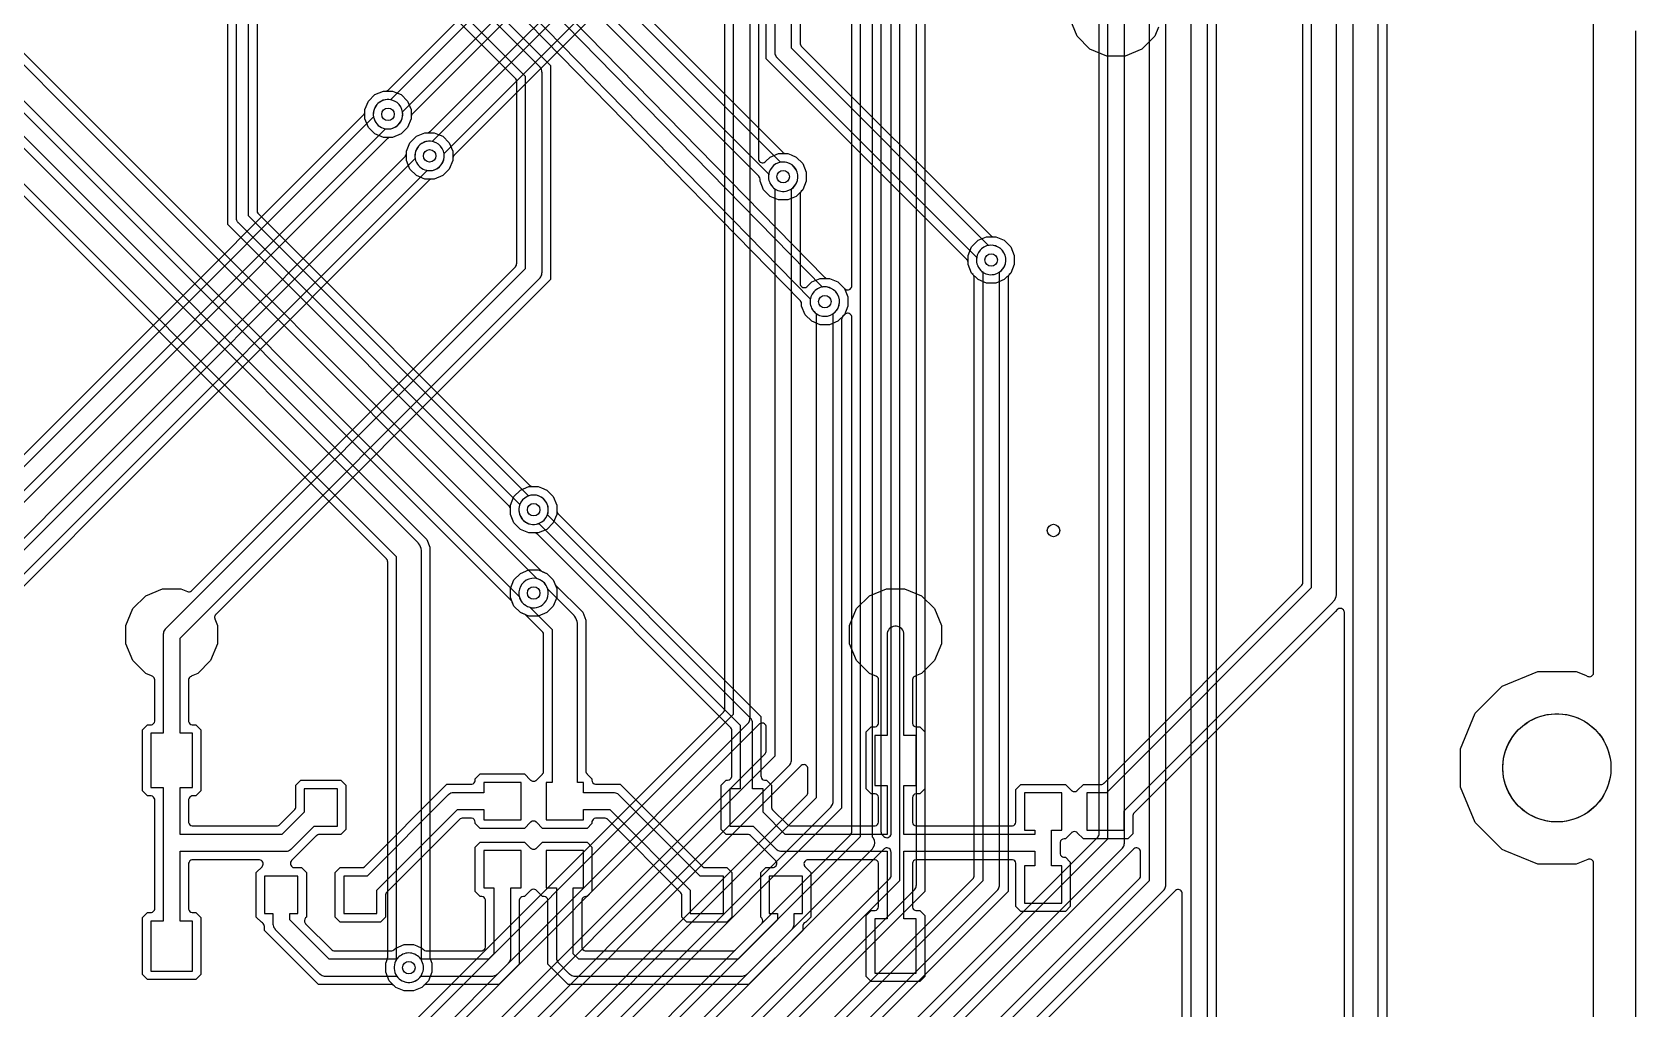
# Model space of a CAD drawing. Header units: millimetres. Extents: x -1 to 70, y 0 to 114.
# Drawn here: x 30.94 to 69.5, y 58.01 to 81.47 of the extents above; entities that cross this region are included whole.
import ezdxf

# ---------------------------------------------------------------- set-up
doc = ezdxf.new("R2010")
doc.units = ezdxf.units.MM

msp = doc.modelspace()

# ---------------------------------------------------------------- linework, layer by layer
at = {"layer": '16_copper'}
for points in [[(61.695, 91.695), (61.695, 68.126), (56.769, 63.2), (56.3, 63.2), (56.3, 62.3), (57.2, 62.3), (57.2, 62.769), (62.216, 67.784), (62.223, 67.794), (62.232, 67.802, 0.144213), (62.302, 67.959), (62.303, 67.97, 0.015609), (62.304, 67.989), (62.305, 68), (62.305, 111)], [(38.436, 85.639), (43.406, 80.668), (43.406, 75.532), (35.36, 67.485), (35.359, 67.484), (35.357, 67.482), (35.351, 67.474), (35.35, 67.472), (35.348, 67.47), (35.348, 67.47), (35.345, 67.465, 0.199663), (35.334, 67.389), (35.338, 67.376), (35.403, 67.219), (35.403, 66.781), (35.235, 66.375), (34.925, 66.065), (34.768, 66), (34.766, 65.999), (34.765, 65.998, 0.255512), (34.707, 65.921), (34.706, 65.907), (34.706, 64.933), (34.708, 64.924), (34.708, 64.915, 0.323309), (34.792, 64.834), (34.798, 64.834, 0.009671), (34.801, 64.834), (34.806, 64.833), (34.884, 64.833), (35.003, 64.714), (35.003, 63.246), (34.884, 63.127), (34.806, 63.127), (34.797, 63.126), (34.788, 63.125, 0.323309), (34.707, 63.041), (34.707, 63.036, 0.009671), (34.707, 63.032), (34.706, 63.027), (34.706, 62.506), (34.708, 62.497), (34.708, 62.488, 0.323309), (34.792, 62.407), (34.798, 62.407, 0.009671), (34.801, 62.407), (34.806, 62.406), (36.825, 62.406), (36.832, 62.407), (36.84, 62.407, 0.125733), (36.885, 62.427), (36.892, 62.432), (36.893, 62.433), (36.894, 62.434), (36.896, 62.436), (37.253, 62.792), (37.257, 62.798), (37.262, 62.803, 0.125734), (37.281, 62.849), (37.281, 62.857), (37.282, 62.859), (37.282, 62.861), (37.282, 62.863), (37.282, 63.384), (37.401, 63.503), (38.369, 63.503), (38.488, 63.384), (38.488, 62.316), (38.369, 62.197), (37.848, 62.197), (37.841, 62.196), (37.833, 62.196, 0.125733), (37.788, 62.177), (37.781, 62.171), (37.78, 62.17), (37.779, 62.169), (37.777, 62.168), (37.471, 61.861), (37.471, 61.861), (37.184, 61.574), (37.177, 61.565), (37.17, 61.557, 0.546726), (37.24, 61.404), (37.243, 61.404), (37.244, 61.404), (37.246, 61.404), (37.254, 61.403), (37.419, 61.403), (37.538, 61.284), (37.538, 60.216), (37.519, 60.197, 0.373886), (37.51, 60.066), (37.513, 60.062, 0.009797), (37.516, 60.059), (37.519, 60.055), (38.139, 59.436), (38.145, 59.431), (38.15, 59.426, 0.125734), (38.196, 59.407), (38.204, 59.407), (38.206, 59.406), (38.207, 59.407), (38.21, 59.406), (39.578, 59.406), (39.585, 59.407), (39.593, 59.407, 0.125733), (39.638, 59.427), (39.645, 59.432), (39.646, 59.433), (39.647, 59.434), (39.649, 59.436), (39.685, 59.472), (39.889, 59.556), (40.111, 59.556), (40.19, 59.523), (40.19, 59.523), (40.19, 59.523), (40.315, 59.472), (40.351, 59.436, 0.162857), (40.408, 59.407), (40.416, 59.407), (40.418, 59.406), (40.42, 59.407), (40.422, 59.406), (41.744, 59.406), (41.753, 59.408), (41.762, 59.408, 0.323309), (41.843, 59.492), (41.843, 59.498, 0.009671), (41.843, 59.501), (41.844, 59.506), (41.844, 60.612), (41.842, 60.621), (41.842, 60.63, 0.323309), (41.758, 60.711), (41.752, 60.711), (41.751, 60.712), (41.749, 60.711), (41.744, 60.712), (41.716, 60.712), (41.597, 60.831), (41.597, 61.899), (41.716, 62.018), (42.784, 62.018), (42.929, 61.873), (42.936, 61.868), (42.943, 61.862, 0.323312), (43.06, 61.864), (43.064, 61.867, 0.009752), (43.067, 61.87), (43.071, 61.873), (43.216, 62.018), (44.284, 62.018), (44.403, 61.899), (44.403, 60.831), (44.284, 60.712), (44.256, 60.712, 0.373881), (44.157, 60.626), (44.157, 60.621, 0.009671), (44.157, 60.617), (44.156, 60.612), (44.156, 59.506), (44.158, 59.497), (44.158, 59.488, 0.323309), (44.242, 59.407), (44.248, 59.407, 0.009671), (44.251, 59.407), (44.256, 59.406), (47.79, 59.406), (47.797, 59.407), (47.805, 59.407, 0.125733), (47.85, 59.427), (47.857, 59.432), (47.858, 59.433), (47.859, 59.434), (47.861, 59.436), (48.481, 60.055), (48.486, 60.063), (48.492, 60.069, 0.323312), (48.49, 60.186), (48.487, 60.19), (48.486, 60.192), (48.484, 60.193), (48.481, 60.197), (48.462, 60.216), (48.462, 61.284), (48.581, 61.403), (48.746, 61.403), (48.756, 61.405), (48.767, 61.406, 0.54673), (48.826, 61.563), (48.824, 61.565), (48.823, 61.566), (48.822, 61.568), (48.816, 61.574), (48.529, 61.861), (48.529, 61.861), (48.223, 62.168), (48.217, 62.172), (48.212, 62.177, 0.125734), (48.166, 62.196), (48.158, 62.196), (48.156, 62.197), (48.154, 62.197), (48.152, 62.197), (47.631, 62.197), (47.512, 62.316), (47.512, 63.384), (47.631, 63.503), (47.664, 63.503, 0.373881), (47.763, 63.589), (47.764, 63.594, 0.009671), (47.764, 63.598), (47.764, 63.603), (47.764, 64.698), (47.763, 64.706), (47.763, 64.713, 0.125733), (47.744, 64.758), (47.739, 64.765), (47.737, 64.767), (47.737, 64.767), (47.735, 64.769), (43.09, 69.414), (43.084, 69.419), (43.079, 69.424, 0.125734), (43.033, 69.443), (43.025, 69.443), (43.023, 69.444), (43.021, 69.443), (43.019, 69.444), (42.889, 69.444), (42.685, 69.528), (42.528, 69.685), (42.444, 69.889), (42.444, 70.111), (42.528, 70.315), (42.685, 70.472), (42.889, 70.556), (43.111, 70.556), (43.19, 70.523), (43.19, 70.523), (43.19, 70.523), (43.315, 70.472), (43.472, 70.315), (43.556, 70.111), (43.556, 69.981), (43.557, 69.974), (43.557, 69.966, 0.125733), (43.577, 69.921), (43.582, 69.914), (43.583, 69.913), (43.584, 69.912), (43.586, 69.91), (48.466, 65.03), (48.466, 63.603), (48.467, 63.594), (48.467, 63.585, 0.323309), (48.552, 63.504), (48.557, 63.504, 0.009671), (48.561, 63.504), (48.566, 63.503), (48.599, 63.503), (48.718, 63.384), (48.718, 62.863), (48.719, 62.856), (48.719, 62.848, 0.125733), (48.738, 62.803), (48.744, 62.796), (48.745, 62.795), (48.746, 62.794), (48.747, 62.792), (49.104, 62.436), (49.11, 62.431), (49.115, 62.426, 0.125734), (49.161, 62.407), (49.169, 62.407), (49.171, 62.406), (49.172, 62.407), (49.175, 62.406), (51.194, 62.406), (51.203, 62.408), (51.212, 62.408, 0.323309), (51.293, 62.492), (51.293, 62.498, 0.009671), (51.293, 62.501), (51.294, 62.506), (51.294, 63.077), (51.292, 63.086), (51.292, 63.095, 0.323309), (51.208, 63.176), (51.202, 63.176, 0.009671), (51.199, 63.176), (51.194, 63.177), (51.116, 63.177), (50.997, 63.296), (50.997, 64.664), (51.116, 64.783), (51.194, 64.783), (51.203, 64.784), (51.212, 64.785, 0.323309), (51.293, 64.869), (51.293, 64.874, 0.009671), (51.293, 64.878), (51.294, 64.883), (51.294, 65.907), (51.293, 65.909), (51.294, 65.911, 0.255516), (51.244, 65.994), (51.232, 66), (51.211, 66.008), (51.211, 66.008), (51.211, 66.008), (51.075, 66.065), (50.765, 66.375), (50.597, 66.781), (50.597, 67.219), (50.765, 67.625), (51.075, 67.935), (51.481, 68.103), (51.919, 68.103), (52.325, 67.935), (52.635, 67.625), (52.803, 67.219), (52.803, 66.781), (52.635, 66.375), (52.325, 66.065), (52.168, 66), (52.166, 65.999), (52.165, 65.998, 0.255512), (52.107, 65.921), (52.106, 65.907), (52.106, 64.883), (52.108, 64.874), (52.108, 64.865, 0.323309), (52.192, 64.784), (52.198, 64.784, 0.009671), (52.201, 64.784), (52.206, 64.783), (52.284, 64.783), (52.403, 64.664), (52.403, 63.296), (52.284, 63.177), (52.206, 63.177), (52.197, 63.176), (52.188, 63.175, 0.323309), (52.107, 63.091), (52.107, 63.086, 0.009671), (52.107, 63.082), (52.106, 63.077), (52.106, 62.506), (52.108, 62.497), (52.108, 62.488, 0.323309), (52.192, 62.407), (52.198, 62.407, 0.009671), (52.201, 62.407), (52.206, 62.406), (54.497, 62.406), (54.506, 62.408), (54.515, 62.408, 0.323309), (54.596, 62.492), (54.596, 62.498, 0.009671), (54.596, 62.501), (54.597, 62.506), (54.597, 63.284), (54.716, 63.403), (55.784, 63.403), (55.929, 63.258), (55.936, 63.253), (55.943, 63.247, 0.323312), (56.06, 63.249), (56.064, 63.252, 0.009752), (56.067, 63.255), (56.071, 63.258), (56.216, 63.403), (56.643, 63.403), (56.651, 63.404), (56.658, 63.404, 0.125733), (56.704, 63.423), (56.71, 63.429), (56.712, 63.43), (56.712, 63.431), (56.714, 63.432), (61.463, 68.181), (61.467, 68.187), (61.472, 68.192, 0.125734), (61.491, 68.238), (61.492, 68.246), (61.492, 68.248), (61.492, 68.249), (61.492, 68.252), (61.492, 91.392)], [(48.797, 90), (48.797, 81), (48.798, 80.99), (48.798, 80.98, 0.132342), (48.835, 80.881), (48.841, 80.875, 0.018024), (48.85, 80.863), (48.856, 80.856), (53.652, 76.061), (53.647, 76.023, 0.453094), (54.023, 75.647), (54.069, 75.653, 0.936603), (53.977, 76.353), (53.939, 76.348), (49.203, 81.084), (49.203, 89.916)], [(49.406, 89.79), (49.406, 81.21), (49.407, 81.203), (49.407, 81.195, 0.125733), (49.427, 81.15), (49.432, 81.143), (49.433, 81.142), (49.434, 81.141), (49.436, 81.139), (53.989, 76.586), (53.995, 76.581), (54, 76.576, 0.125734), (54.046, 76.557), (54.054, 76.557), (54.056, 76.556), (54.057, 76.557), (54.06, 76.556), (54.111, 76.556), (54.19, 76.523), (54.19, 76.523), (54.19, 76.523), (54.315, 76.472), (54.472, 76.315), (54.556, 76.111), (54.556, 75.889), (54.472, 75.685), (54.315, 75.528), (54.111, 75.444), (53.889, 75.444), (53.685, 75.528), (53.528, 75.685), (53.444, 75.889), (53.444, 75.94, 0.162857), (53.423, 76), (53.418, 76.007), (53.417, 76.008), (53.416, 76.009), (53.414, 76.011), (48.594, 80.832), (48.594, 87.565)], [(41.436, 86.139), (48.989, 78.586), (48.995, 78.581), (49, 78.576, 0.125734), (49.046, 78.557), (49.054, 78.557), (49.056, 78.556), (49.057, 78.557), (49.06, 78.556), (49.111, 78.556), (49.19, 78.523), (49.19, 78.523), (49.19, 78.523), (49.315, 78.472), (49.472, 78.315), (49.556, 78.111), (49.556, 77.889), (49.472, 77.685), (49.315, 77.528), (49.111, 77.444), (48.889, 77.444), (48.685, 77.528), (48.528, 77.685), (48.444, 77.889), (48.444, 77.94, 0.162857), (48.423, 78), (48.418, 78.007), (48.417, 78.008), (48.416, 78.009), (48.414, 78.011), (40.594, 85.832)], [(40.856, 85.856), (48.652, 78.061), (48.647, 78.023, 0.453094), (49.023, 77.647), (49.069, 77.653, 0.936603), (48.977, 78.353), (48.939, 78.348), (41.203, 86.084)], [(40.155, 85.637), (49.995, 75.586), (50.001, 75.582), (50.006, 75.576, 0.125734), (50.052, 75.557), (50.059, 75.557), (50.062, 75.556), (50.063, 75.557), (50.066, 75.556), (50.111, 75.556), (50.19, 75.523), (50.19, 75.523), (50.19, 75.523), (50.315, 75.472), (50.472, 75.315), (50.556, 75.111), (50.556, 74.889), (50.472, 74.685), (50.315, 74.528), (50.111, 74.444), (49.889, 74.444), (49.685, 74.528), (49.528, 74.685), (49.444, 74.889), (49.444, 74.947, 0.160141), (49.424, 75.006), (49.418, 75.013), (49.417, 75.015), (49.416, 75.015), (49.415, 75.017), (39.431, 85.214)], [(62.492, 54.302), (62.492, 67.532), (62.491, 67.543), (62.49, 67.554, 0.546728), (62.332, 67.612), (62.33, 67.61), (62.329, 67.61), (62.328, 67.608), (62.321, 67.603), (62.274, 67.555), (62.274, 67.555), (57.432, 62.714), (57.428, 62.708), (57.423, 62.703, 0.125734), (57.404, 62.657), (57.404, 62.649), (57.403, 62.647), (57.403, 62.646), (57.403, 62.643), (57.403, 62.216), (57.284, 62.097), (56.216, 62.097), (56.071, 62.242), (56.064, 62.247), (56.057, 62.253, 0.323317), (55.94, 62.251), (55.936, 62.248, 0.009764), (55.933, 62.245), (55.929, 62.242), (55.784, 62.097), (55.756, 62.097, 0.373881), (55.657, 62.011), (55.657, 62.006, 0.009671), (55.657, 62.002), (55.656, 61.997), (55.656, 61.753), (55.658, 61.744), (55.658, 61.735, 0.323309), (55.742, 61.654), (55.748, 61.654), (55.749, 61.653), (55.751, 61.654), (55.756, 61.653), (55.784, 61.653), (55.903, 61.534), (55.903, 60.466), (55.784, 60.347), (54.716, 60.347), (54.597, 60.466), (54.597, 61.494), (54.596, 61.503), (54.595, 61.512, 0.323309), (54.511, 61.593), (54.506, 61.593, 0.009671), (54.502, 61.593), (54.497, 61.594), (52.206, 61.594), (52.197, 61.592), (52.188, 61.592, 0.323309), (52.107, 61.508), (52.107, 61.502, 0.009671), (52.107, 61.499), (52.106, 61.494), (52.106, 60.473), (52.108, 60.464), (52.108, 60.455, 0.323309), (52.192, 60.374), (52.198, 60.374, 0.009671), (52.201, 60.374), (52.206, 60.373), (52.284, 60.373), (52.403, 60.254), (52.403, 58.786), (52.284, 58.667), (51.116, 58.667), (50.997, 58.786), (50.997, 60.254), (51.116, 60.373), (51.194, 60.373), (51.203, 60.374), (51.212, 60.375, 0.323309), (51.293, 60.459), (51.293, 60.464, 0.009671), (51.293, 60.468), (51.294, 60.473), (51.294, 61.494), (51.292, 61.503), (51.292, 61.512, 0.323309), (51.208, 61.593), (51.202, 61.593, 0.009671), (51.199, 61.593), (51.194, 61.594), (49.6, 61.594), (49.59, 61.592), (49.579, 61.591, 0.54673), (49.52, 61.433), (49.522, 61.432), (49.522, 61.431), (49.524, 61.429), (49.529, 61.423), (49.668, 61.284), (49.668, 60.216), (49.546, 60.093), (49.538, 60.09), (49.53, 60.088, 0.255512), (49.472, 60.011), (49.472, 60.006, 0.009671), (49.472, 60.002), (49.471, 59.997), (49.471, 59.897), (48.168, 58.594), (43.832, 58.594), (43.344, 59.082), (43.344, 60.612), (43.342, 60.621), (43.342, 60.63, 0.323309), (43.258, 60.711), (43.252, 60.711), (43.251, 60.712), (43.249, 60.711), (43.244, 60.712), (43.216, 60.712), (43.071, 60.857), (43.064, 60.862), (43.057, 60.868, 0.323317), (42.94, 60.866), (42.936, 60.863, 0.009764), (42.933, 60.86), (42.929, 60.857), (42.784, 60.712), (42.756, 60.712, 0.373881), (42.657, 60.626), (42.657, 60.621, 0.009671), (42.657, 60.617), (42.656, 60.612), (42.656, 59.082), (42.168, 58.594), (40.422, 58.594), (40.415, 58.593), (40.407, 58.593, 0.125733), (40.362, 58.573), (40.355, 58.568), (40.354, 58.567), (40.353, 58.566), (40.351, 58.564), (40.315, 58.528), (40.111, 58.444), (39.889, 58.444), (39.685, 58.528), (39.649, 58.564, 0.162857), (39.592, 58.593), (39.584, 58.593), (39.582, 58.594), (39.58, 58.593), (39.578, 58.594), (37.832, 58.594), (36.529, 59.897), (36.529, 59.997), (36.527, 60.006), (36.527, 60.015, 0.236589), (36.46, 60.092), (36.455, 60.093), (36.332, 60.216), (36.332, 61.284), (36.471, 61.423), (36.477, 61.431), (36.484, 61.44, 0.546726), (36.414, 61.593), (36.411, 61.593), (36.41, 61.593), (36.408, 61.593), (36.4, 61.594), (34.806, 61.594), (34.797, 61.592), (34.788, 61.592, 0.323309), (34.707, 61.508), (34.707, 61.502, 0.009671), (34.707, 61.499), (34.706, 61.494), (34.706, 60.423), (34.708, 60.414), (34.708, 60.405, 0.323309), (34.792, 60.324), (34.798, 60.324, 0.009671), (34.801, 60.324), (34.806, 60.323), (34.884, 60.323), (35.003, 60.204), (35.003, 58.836), (34.884, 58.717), (33.716, 58.717), (33.597, 58.836), (33.597, 60.204), (33.716, 60.323), (33.794, 60.323), (33.803, 60.324), (33.812, 60.325, 0.323309), (33.893, 60.409), (33.893, 60.414, 0.009671), (33.893, 60.418), (33.894, 60.423), (33.894, 63.027), (33.892, 63.036), (33.892, 63.045, 0.323309), (33.808, 63.126), (33.802, 63.126, 0.009671), (33.799, 63.126), (33.794, 63.127), (33.716, 63.127), (33.597, 63.246), (33.597, 64.714), (33.716, 64.833), (33.794, 64.833), (33.803, 64.834), (33.812, 64.835, 0.323309), (33.893, 64.919), (33.893, 64.924, 0.009671), (33.893, 64.928), (33.894, 64.933), (33.894, 65.907), (33.893, 65.909), (33.894, 65.911, 0.255516), (33.844, 65.994), (33.832, 66), (33.811, 66.008), (33.811, 66.008), (33.811, 66.008), (33.675, 66.065), (33.365, 66.375), (33.197, 66.781), (33.197, 67.219), (33.365, 67.625), (33.675, 67.935), (34.081, 68.103), (34.519, 68.103), (34.676, 68.038), (34.678, 68.038), (34.68, 68.037, 0.255517), (34.775, 68.051), (34.785, 68.06), (42.564, 75.839), (42.569, 75.845), (42.574, 75.85, 0.125734), (42.593, 75.896), (42.593, 75.904), (42.594, 75.906), (42.593, 75.907), (42.594, 75.91), (42.594, 80.29), (42.593, 80.297), (42.593, 80.305, 0.125733), (42.573, 80.35), (42.568, 80.357), (42.567, 80.358), (42.566, 80.359), (42.564, 80.361), (37.594, 85.332)], [(37.856, 85.356), (42.797, 80.416), (42.797, 75.784), (34.156, 67.144), (34.15, 67.136), (34.143, 67.129, 0.132344), (34.099, 67.032), (34.099, 67.024, 0.018059), (34.098, 67.009), (34.097, 67), (34.097, 64.63), (33.8, 64.63), (33.8, 63.33), (34.097, 63.33), (34.097, 60.12), (33.8, 60.12), (33.8, 58.92), (34.8, 58.92), (34.8, 60.12), (34.503, 60.12), (34.503, 61.797), (37.035, 61.797), (37.045, 61.798), (37.055, 61.798, 0.132342), (37.154, 61.835), (37.16, 61.841, 0.018024), (37.172, 61.85), (37.179, 61.856), (37.722, 62.4), (38.285, 62.4), (38.285, 63.3), (37.485, 63.3), (37.485, 62.737), (36.951, 62.203), (34.503, 62.203), (34.503, 63.33), (34.8, 63.33), (34.8, 64.63), (34.503, 64.63), (34.503, 66.916), (43.144, 75.556), (43.15, 75.564), (43.157, 75.571, 0.132344), (43.201, 75.668), (43.201, 75.676, 0.018059), (43.202, 75.691), (43.203, 75.7), (43.203, 80.5), (43.202, 80.51), (43.202, 80.52, 0.132342), (43.165, 80.619), (43.159, 80.625, 0.018024), (43.15, 80.637), (43.144, 80.644), (38.203, 85.584)], [(39.575, 85.358), (49.652, 75.065), (49.647, 75.023, 0.453094), (50.023, 74.647), (50.069, 74.653, 0.936603), (49.977, 75.353), (49.943, 75.349), (39.923, 85.583)], [(68.484, 31.233), (68.484, 61.51), (68.484, 61.513), (68.484, 61.517, 0.468078), (68.359, 61.607), (68.346, 61.602), (68.061, 61.484), (67.139, 61.484), (66.356, 61.808), (66.356, 61.808), (66.356, 61.808), (66.288, 61.837), (65.637, 62.488), (65.284, 63.339), (65.284, 64.261), (65.637, 65.112), (66.288, 65.763), (67.139, 66.116), (68.061, 66.116), (68.284, 66.023), (68.284, 66.023), (68.284, 66.023), (68.346, 65.998, 0.490434), (68.483, 66.076), (68.484, 66.09), (68.484, 81.702)], [(20.594, 61.168), (38.914, 79.489), (38.919, 79.495), (38.924, 79.5, 0.125734), (38.943, 79.546), (38.943, 79.554), (38.944, 79.556), (38.943, 79.557), (38.944, 79.56), (38.944, 79.611), (39.028, 79.815), (39.185, 79.972), (39.389, 80.056), (39.611, 80.056), (39.69, 80.023), (39.69, 80.023), (39.69, 80.023), (39.815, 79.972), (39.972, 79.815), (40.056, 79.611), (40.056, 79.389), (39.972, 79.185), (39.815, 79.028), (39.611, 78.944), (39.56, 78.944, 0.162857), (39.5, 78.923), (39.493, 78.918), (39.492, 78.917), (39.491, 78.916), (39.489, 78.914), (21.436, 60.861)], [(21.203, 60.916), (39.439, 79.152), (39.477, 79.147, 1), (39.523, 79.853), (39.477, 79.853, 0.414214), (39.147, 79.477), (39.152, 79.439), (20.856, 61.144)], [(22.594, 61.168), (39.914, 78.489), (39.919, 78.495), (39.924, 78.5, 0.125734), (39.943, 78.546), (39.943, 78.554), (39.944, 78.556), (39.943, 78.557), (39.944, 78.56), (39.944, 78.611), (40.028, 78.815), (40.185, 78.972), (40.389, 79.056), (40.611, 79.056), (40.69, 79.023), (40.69, 79.023), (40.69, 79.023), (40.815, 78.972), (40.972, 78.815), (41.056, 78.611), (41.056, 78.389), (40.972, 78.185), (40.815, 78.028), (40.611, 77.944), (40.56, 77.944, 0.162857), (40.5, 77.923), (40.493, 77.918), (40.492, 77.917), (40.491, 77.916), (40.489, 77.914), (23.436, 60.861)], [(23.203, 60.916), (40.439, 78.152), (40.477, 78.147, 1), (40.523, 78.853), (40.477, 78.853, 0.414214), (40.147, 78.477), (40.152, 78.439), (22.856, 61.144)]]:
    msp.add_lwpolyline(points, format="xyb", dxfattribs=at)
for points in [[(62.695, 96.822), (62.695, 54.176)], [(63.305, 54.05), (63.305, 96.822)], [(63.508, 96.753), (63.508, 53.949)], [(58.023, 81.588), (57.935, 81.375), (57.625, 81.065), (57.219, 80.897), (56.781, 80.897), (56.511, 81.008), (56.511, 81.008), (56.511, 81.008), (56.375, 81.065), (56.065, 81.375), (55.897, 81.781)]]:
    msp.add_lwpolyline(points, dxfattribs=at)
for points in [[(55.7, 62.3), (55.7, 63.2), (54.8, 63.2), (54.8, 62.3), (55.047, 62.3), (55.047, 62.203), (51.903, 62.203), (51.903, 63.38), (52.2, 63.38), (52.2, 64.58), (51.903, 64.58), (51.903, 67), (51.9, 67.035, 0.915917), (51.497, 67), (51.497, 64.58), (51.2, 64.58), (51.2, 63.38), (51.497, 63.38), (51.497, 62.203), (49.049, 62.203), (48.515, 62.737), (48.515, 63.3), (48.263, 63.3), (48.263, 64.885), (48.262, 64.893), (48.262, 64.902, 0.103334), (48.242, 64.959), (48.239, 64.963), (48.235, 64.97), (48.224, 64.984), (48.219, 64.989), (43.331, 69.877), (43.335, 69.886, 1), (42.665, 70.114), (42.653, 70.069, 0.577349), (43.114, 69.665), (43.123, 69.669), (47.968, 64.824), (47.968, 63.3), (47.715, 63.3), (47.715, 62.4), (48.278, 62.4), (48.821, 61.856), (48.829, 61.85), (48.836, 61.843, 0.132344), (48.933, 61.799), (48.941, 61.799, 0.018059), (48.956, 61.798), (48.965, 61.797), (51.497, 61.797), (51.497, 60.17), (51.2, 60.17), (51.2, 58.87), (52.2, 58.87), (52.2, 60.17), (51.903, 60.17), (51.903, 61.797), (55.047, 61.797), (55.047, 61.45), (54.8, 61.45), (54.8, 60.55), (55.7, 60.55), (55.7, 61.45), (55.453, 61.45), (55.453, 62.3)], [(38.351, 60.097), (38.232, 60.216), (38.232, 61.284), (38.351, 61.403), (38.872, 61.403), (38.879, 61.404), (38.887, 61.404, 0.125733), (38.932, 61.423), (38.939, 61.429), (38.94, 61.43), (38.941, 61.431), (38.943, 61.432), (40.917, 63.406), (41.497, 63.406), (41.506, 63.408), (41.515, 63.408, 0.323309), (41.596, 63.492), (41.596, 63.498), (41.597, 63.499), (41.596, 63.501), (41.597, 63.506), (41.597, 63.534), (41.716, 63.653), (42.784, 63.653), (42.929, 63.508), (42.936, 63.503), (42.943, 63.497, 0.323312), (43.06, 63.499), (43.064, 63.502, 0.009752), (43.067, 63.505), (43.071, 63.508), (43.213, 63.65), (43.217, 63.656), (43.222, 63.661, 0.125734), (43.241, 63.707), (43.242, 63.715), (43.242, 63.717), (43.242, 63.718), (43.242, 63.721), (43.242, 66.998), (43.241, 67.005), (43.241, 67.013, 0.125741), (43.222, 67.058), (43.216, 67.065), (43.215, 67.066), (43.214, 67.067), (43.213, 67.069), (42.816, 67.466), (42.816, 67.466), (42.816, 67.466, 0.062622), (42.796, 67.481), (42.783, 67.488), (42.733, 67.508), (42.733, 67.508), (42.733, 67.508), (42.685, 67.528), (42.528, 67.685), (42.444, 67.889), (42.444, 68.111), (42.528, 68.315), (42.685, 68.472), (42.889, 68.556), (43.111, 68.556), (43.19, 68.523), (43.19, 68.523), (43.19, 68.523), (43.315, 68.472), (43.472, 68.315), (43.512, 68.217), (43.513, 68.217), (43.513, 68.216, 0.062621), (43.525, 68.195), (43.534, 68.184), (44.181, 67.538), (44.258, 67.351), (44.258, 63.721), (44.259, 63.714), (44.259, 63.706, 0.125738), (44.278, 63.661), (44.284, 63.654), (44.285, 63.653), (44.286, 63.652), (44.287, 63.65), (44.403, 63.534), (44.403, 63.506, 0.373881), (44.489, 63.407), (44.494, 63.407, 0.009671), (44.498, 63.407), (44.503, 63.406), (45.083, 63.406), (47.057, 61.432), (47.063, 61.428), (47.068, 61.423, 0.125734), (47.114, 61.404), (47.122, 61.404), (47.124, 61.403), (47.126, 61.403), (47.128, 61.403), (47.649, 61.403), (47.768, 61.284), (47.768, 60.216), (47.649, 60.097), (46.681, 60.097), (46.562, 60.216), (46.562, 60.737), (46.561, 60.744), (46.561, 60.752, 0.125733), (46.542, 60.797), (46.536, 60.804), (46.535, 60.805), (46.534, 60.806), (46.533, 60.808), (44.776, 62.564), (44.77, 62.569), (44.765, 62.574, 0.125734), (44.719, 62.593), (44.711, 62.593), (44.709, 62.594), (44.708, 62.593), (44.705, 62.594), (44.503, 62.594), (44.494, 62.592), (44.485, 62.592, 0.323309), (44.404, 62.508), (44.404, 62.502), (44.403, 62.501), (44.404, 62.499), (44.403, 62.494), (44.403, 62.466), (44.284, 62.347), (43.216, 62.347), (43.071, 62.492), (43.064, 62.497), (43.057, 62.503, 0.323312), (42.94, 62.501), (42.936, 62.498, 0.009752), (42.933, 62.495), (42.929, 62.492), (42.784, 62.347), (41.716, 62.347), (41.597, 62.466), (41.597, 62.494, 0.373881), (41.511, 62.593), (41.506, 62.593, 0.009671), (41.502, 62.593), (41.497, 62.594), (41.295, 62.594), (41.288, 62.593), (41.28, 62.593, 0.125733), (41.235, 62.573), (41.228, 62.568), (41.227, 62.567), (41.226, 62.566), (41.224, 62.564), (39.467, 60.808), (39.463, 60.802), (39.458, 60.797, 0.125734), (39.439, 60.751), (39.439, 60.743), (39.438, 60.741), (39.438, 60.739), (39.438, 60.737), (39.438, 60.216), (39.319, 60.097)], [(47.565, 61.2), (47.002, 61.2), (45.059, 63.144), (45.051, 63.15), (45.044, 63.157, 0.132344), (44.947, 63.201), (44.939, 63.201, 0.018059), (44.924, 63.202), (44.915, 63.203), (44.2, 63.203), (44.2, 63.45), (44.055, 63.45), (44.055, 67.25), (44.054, 67.262), (44.054, 67.274, 0.144215), (43.992, 67.435), (43.985, 67.443, 0.015626), (43.973, 67.457), (43.966, 67.466), (43.342, 68.089), (43.335, 68.114, 1), (42.665, 67.886), (42.683, 67.843, 0.198914), (42.886, 67.665), (42.911, 67.658), (43.445, 67.124), (43.445, 63.45), (43.3, 63.45), (43.3, 62.55), (44.2, 62.55), (44.2, 62.797), (44.831, 62.797), (46.765, 60.863), (46.765, 60.3), (47.565, 60.3)], [(39.235, 60.863), (41.169, 62.797), (41.8, 62.797), (41.8, 62.55), (42.7, 62.55), (42.7, 63.45), (41.8, 63.45), (41.8, 63.203), (41.085, 63.203), (41.075, 63.202), (41.065, 63.202, 0.132342), (40.966, 63.165), (40.96, 63.159, 0.018024), (40.948, 63.15), (40.941, 63.144), (38.998, 61.2), (38.435, 61.2), (38.435, 60.3), (39.235, 60.3)], [(40.069, 58.653, 0.1651), (40.266, 58.767), (40.289, 58.797), (42, 58.797), (42.01, 58.798), (42.02, 58.798, 0.132342), (42.119, 58.835), (42.125, 58.841, 0.018024), (42.137, 58.85), (42.144, 58.856), (42.394, 59.106), (42.4, 59.114), (42.407, 59.121, 0.132344), (42.451, 59.218), (42.451, 59.226, 0.018059), (42.452, 59.241), (42.453, 59.25), (42.453, 60.915), (42.7, 60.915), (42.7, 61.815), (41.8, 61.815), (41.8, 60.915), (42.047, 60.915), (42.047, 59.334), (41.916, 59.203), (40.289, 59.203), (40.266, 59.233, 0.453092), (39.734, 59.233), (39.711, 59.203), (38.084, 59.203), (37.138, 60.149), (37.138, 60.3), (37.335, 60.3), (37.335, 61.2), (36.535, 61.2), (36.535, 60.3), (36.732, 60.3), (36.732, 60.065), (36.733, 60.055), (36.733, 60.045, 0.132342), (36.77, 59.946), (36.776, 59.94, 0.018024), (36.785, 59.928), (36.791, 59.921), (37.856, 58.856), (37.864, 58.85), (37.871, 58.843, 0.132344), (37.968, 58.799), (37.976, 58.799, 0.018059), (37.991, 58.798), (38, 58.797), (39.711, 58.797), (39.734, 58.767, 0.233167), (40.023, 58.647)], [(48.01, 58.798), (48.02, 58.798, 0.132342), (48.119, 58.835), (48.125, 58.841, 0.018024), (48.137, 58.85), (48.144, 58.856), (49.209, 59.921), (49.215, 59.929), (49.222, 59.936, 0.132344), (49.266, 60.033), (49.266, 60.041, 0.018059), (49.267, 60.056), (49.268, 60.065), (49.268, 60.3), (49.465, 60.3), (49.465, 61.2), (48.665, 61.2), (48.665, 60.3), (48.862, 60.3), (48.862, 60.149), (47.916, 59.203), (44.084, 59.203), (43.953, 59.334), (43.953, 60.915), (44.2, 60.915), (44.2, 61.815), (43.3, 61.815), (43.3, 60.915), (43.547, 60.915), (43.547, 59.25), (43.548, 59.24), (43.548, 59.23, 0.132342), (43.585, 59.131), (43.591, 59.125, 0.018024), (43.6, 59.113), (43.606, 59.106), (43.856, 58.856), (43.864, 58.85), (43.871, 58.843, 0.132344), (43.968, 58.799), (43.976, 58.799, 0.018059), (43.991, 58.798), (44, 58.797), (48, 58.797)]]:
    msp.add_lwpolyline(points, format="xyb", close=True, dxfattribs=at)
at = {"layer": '1_copper'}
for points in [[(51.797, 97.916), (51.797, 61.084), (43.061, 52.348), (43.023, 52.353, 1), (42.977, 51.647), (43.023, 51.647), (43.069, 51.653, 0.376374), (43.353, 52.023), (43.348, 52.061), (52.144, 60.856), (52.15, 60.864), (52.157, 60.871, 0.132344), (52.201, 60.968), (52.201, 60.976, 0.018059), (52.202, 60.991), (52.203, 61), (52.203, 98)], [(51.351, 87.145), (51.351, 62.265), (51.352, 62.258), (51.352, 62.251, 0.107349), (51.367, 62.212), (51.371, 62.205), (51.376, 62.199), (51.378, 62.197), (51.378, 62.197), (51.38, 62.195), (51.423, 62.152, 0.618822), (51.593, 62.209), (51.593, 62.211), (51.593, 62.212), (51.593, 62.214), (51.594, 62.223), (51.594, 97.79)], [(36.351, 93.621), (36.351, 77.187), (36.352, 77.179), (36.352, 77.172, 0.125733), (36.371, 77.127), (36.376, 77.12), (36.378, 77.118), (36.378, 77.118), (36.38, 77.116), (42.91, 70.586), (42.916, 70.581), (42.921, 70.576, 0.125734), (42.967, 70.557), (42.975, 70.557), (42.977, 70.556), (42.979, 70.557), (42.981, 70.556), (43.111, 70.556), (43.19, 70.523), (43.19, 70.523), (43.19, 70.523), (43.315, 70.472), (43.472, 70.315), (43.556, 70.111), (43.556, 69.889), (43.472, 69.685), (43.315, 69.528), (43.111, 69.444), (42.889, 69.444), (42.685, 69.528), (42.528, 69.685), (42.444, 69.889), (42.444, 70.019), (42.443, 70.026), (42.443, 70.034, 0.125733), (42.423, 70.079), (42.418, 70.086), (42.417, 70.087), (42.416, 70.088), (42.414, 70.09), (35.649, 76.855), (35.649, 94.145)], [(35.852, 94), (35.852, 77), (35.853, 76.992), (35.853, 76.983, 0.103334), (35.873, 76.926), (35.876, 76.922), (35.88, 76.915), (35.891, 76.901), (35.896, 76.896), (42.669, 70.123), (42.665, 70.114, 0.534511), (43.023, 69.647), (43.069, 69.653, 1), (42.931, 70.347), (42.886, 70.335), (42.877, 70.331), (36.148, 77.061), (36.148, 93.939)], [(58.797, 92.916), (58.797, 57), (58.798, 56.99), (58.798, 56.98, 0.132342), (58.835, 56.881), (58.841, 56.875, 0.018024), (58.85, 56.863), (58.856, 56.856), (61.767, 53.946), (61.767, 43.2), (61.72, 43.2), (61.72, 39.7), (62.22, 39.7), (62.22, 43.2), (62.173, 43.2), (62.173, 54.03), (62.172, 54.04), (62.172, 54.05, 0.132342), (62.135, 54.149), (62.129, 54.155, 0.018024), (62.12, 54.167), (62.114, 54.174), (59.203, 57.084), (59.203, 93)], [(19.537, 92.181), (43.184, 68.534), (43.184, 68.534), (43.184, 68.534, 0.06262), (43.204, 68.519), (43.217, 68.512), (43.315, 68.472), (43.472, 68.315), (43.556, 68.111), (43.556, 67.889), (43.472, 67.685), (43.315, 67.528), (43.111, 67.444), (42.889, 67.444), (42.685, 67.528), (42.528, 67.685), (42.488, 67.783), (42.487, 67.783), (42.487, 67.784, 0.062619), (42.475, 67.805), (42.466, 67.816), (18.679, 91.603)], [(57.797, 92.416), (57.797, 61.084), (49.856, 53.144), (49.85, 53.136), (49.843, 53.129, 0.132344), (49.799, 53.032), (49.799, 53.024, 0.018059), (49.798, 53.009), (49.797, 53), (49.797, 45.084), (47.776, 43.064), (47.77, 43.056), (47.763, 43.049, 0.132344), (47.719, 42.952), (47.719, 42.944, 0.018059), (47.718, 42.929), (47.717, 42.92), (47.717, 38.71), (47.67, 38.71), (47.67, 35.21)], [(48.17, 35.21), (48.17, 38.71), (48.123, 38.71), (48.123, 42.836), (50.144, 44.856), (50.15, 44.864), (50.157, 44.871, 0.132344), (50.201, 44.968), (50.201, 44.976, 0.018059), (50.202, 44.991), (50.203, 45), (50.203, 52.916), (58.144, 60.856), (58.15, 60.864), (58.157, 60.871, 0.132344), (58.201, 60.968), (58.201, 60.976, 0.018059), (58.202, 60.991), (58.203, 61), (58.203, 92.5)], [(18.784, 91.784), (42.658, 67.911), (42.665, 67.886, 0.339455), (43.023, 67.647), (43.069, 67.653, 0.767328), (43.114, 68.335), (43.089, 68.342), (19.305, 92.126)], [(34.594, 32.168), (48.064, 45.639), (48.069, 45.645), (48.074, 45.65, 0.125734), (48.093, 45.696), (48.093, 45.704), (48.094, 45.706), (48.093, 45.707), (48.094, 45.71), (48.094, 53.668), (48.361, 53.936), (56.564, 62.139), (56.569, 62.145), (56.574, 62.15, 0.125734), (56.593, 62.196), (56.593, 62.204), (56.594, 62.206), (56.593, 62.207), (56.594, 62.21), (56.594, 91.79)], [(56.797, 91.916), (56.797, 62.084), (48.356, 53.644), (48.35, 53.636), (48.343, 53.629, 0.132344), (48.299, 53.532), (48.299, 53.524, 0.018059), (48.298, 53.509), (48.297, 53.5), (48.297, 45.584), (34.856, 32.144)], [(35.203, 31.916), (48.644, 45.356), (48.65, 45.364), (48.657, 45.371, 0.132344), (48.701, 45.468), (48.701, 45.476, 0.018059), (48.702, 45.491), (48.703, 45.5), (48.703, 53.416), (57.144, 61.856), (57.15, 61.864), (57.157, 61.871, 0.132344), (57.201, 61.968), (57.201, 61.976, 0.018059), (57.202, 61.991), (57.203, 62), (57.203, 92)], [(18.537, 91.181), (40.431, 69.288), (40.508, 69.101), (40.508, 59.247), (40.508, 59.247), (40.508, 59.247, 0.062622), (40.511, 59.222), (40.516, 59.209), (40.556, 59.111), (40.556, 58.889), (40.472, 58.685), (40.315, 58.528), (40.111, 58.444), (39.889, 58.444), (39.685, 58.528), (39.528, 58.685), (39.444, 58.889), (39.444, 59.111), (39.484, 59.209), (39.484, 59.209), (39.485, 59.209, 0.06189), (39.491, 59.233), (39.491, 59.233), (39.491, 59.233), (39.492, 59.247), (39.492, 68.748), (39.491, 68.755), (39.491, 68.763, 0.125733), (39.472, 68.808), (39.466, 68.815), (39.465, 68.816), (39.464, 68.817), (39.463, 68.819), (17.569, 90.712)], [(17.784, 90.784), (39.695, 68.874), (39.695, 59.178), (39.683, 59.157, 0.577349), (40.023, 58.647), (40.069, 58.653, 0.493144), (40.317, 59.157), (40.305, 59.178), (40.305, 69), (40.304, 69.012), (40.304, 69.024, 0.144215), (40.242, 69.185), (40.235, 69.193, 0.015626), (40.223, 69.207), (40.216, 69.216), (18.305, 91.126)], [(48.406, 87.578), (48.406, 78.435), (48.408, 78.424), (48.409, 78.413, 0.54673), (48.567, 78.355), (48.568, 78.356), (48.569, 78.357), (48.571, 78.358), (48.577, 78.364), (48.685, 78.472), (48.889, 78.556), (49.111, 78.556), (49.19, 78.523), (49.19, 78.523), (49.19, 78.523), (49.315, 78.472), (49.472, 78.315), (49.556, 78.111), (49.556, 77.889), (49.472, 77.685), (49.436, 77.649, 0.162863), (49.407, 77.592), (49.407, 77.584), (49.406, 77.582), (49.407, 77.58), (49.406, 77.578), (49.406, 75.435), (49.408, 75.424), (49.409, 75.413, 0.54673), (49.567, 75.355), (49.568, 75.356), (49.569, 75.357), (49.571, 75.358), (49.577, 75.364), (49.685, 75.472), (49.889, 75.556), (50.111, 75.556), (50.19, 75.523), (50.19, 75.523), (50.19, 75.523), (50.315, 75.472), (50.479, 75.308), (50.487, 75.302), (50.495, 75.295, 0.546726), (50.648, 75.365), (50.648, 75.367), (50.649, 75.369), (50.649, 75.371), (50.649, 75.379), (50.649, 86.813)], [(46.989, 86.414), (40.086, 79.511), (40.081, 79.505), (40.076, 79.5, 0.125734), (40.057, 79.454), (40.057, 79.446), (40.056, 79.444), (40.057, 79.443), (40.056, 79.44), (40.056, 79.389), (39.972, 79.185), (39.815, 79.028), (39.611, 78.944), (39.389, 78.944), (39.185, 79.028), (39.028, 79.185), (38.944, 79.389), (38.944, 79.611), (39.028, 79.815), (39.185, 79.972), (39.389, 80.056), (39.44, 80.056, 0.162857), (39.5, 80.077), (39.507, 80.082), (39.508, 80.083), (39.509, 80.084), (39.511, 80.086), (46.414, 86.989)], [(50.852, 86.939), (50.852, 62.14), (42.061, 53.348), (42.023, 53.353, 1), (41.977, 52.647), (42.023, 52.647), (42.069, 52.653, 0.376374), (42.353, 53.023), (42.348, 53.061), (51.144, 61.856), (51.167, 61.884, 0.317036), (51.166, 62.118), (51.148, 62.139), (51.148, 87)], [(39.011, 56.586), (47.564, 65.139), (47.569, 65.145), (47.574, 65.15, 0.125734), (47.593, 65.196), (47.593, 65.204), (47.594, 65.206), (47.593, 65.207), (47.594, 65.21), (47.594, 86.565)], [(45.989, 83.414), (41.086, 78.511), (41.081, 78.505), (41.076, 78.5, 0.125734), (41.057, 78.454), (41.057, 78.446), (41.056, 78.444), (41.057, 78.443), (41.056, 78.44), (41.056, 78.389), (40.972, 78.185), (40.815, 78.028), (40.611, 77.944), (40.389, 77.944), (40.185, 78.028), (40.028, 78.185), (39.944, 78.389), (39.944, 78.611), (40.028, 78.815), (40.185, 78.972), (40.389, 79.056), (40.44, 79.056, 0.162857), (40.5, 79.077), (40.507, 79.082), (40.508, 79.083), (40.509, 79.084), (40.511, 79.086), (45.414, 83.989)], [(68.484, 31.233), (68.484, 61.51), (68.484, 61.513), (68.484, 61.517, 0.468078), (68.359, 61.607), (68.346, 61.602), (68.061, 61.484), (67.139, 61.484), (66.356, 61.808), (66.356, 61.808), (66.356, 61.808), (66.288, 61.837), (65.637, 62.488), (65.284, 63.339), (65.284, 64.261), (65.637, 65.112), (66.288, 65.763), (67.139, 66.116), (68.061, 66.116), (68.284, 66.023), (68.284, 66.023), (68.284, 66.023), (68.346, 65.998, 0.490434), (68.483, 66.076), (68.484, 66.09), (68.484, 81.702)], [(45.594, 53.168), (53.564, 61.139), (53.569, 61.145), (53.574, 61.15, 0.125734), (53.593, 61.196), (53.593, 61.204), (53.594, 61.206), (53.593, 61.207), (53.594, 61.21), (53.594, 75.578), (53.593, 75.585), (53.593, 75.593, 0.125733), (53.573, 75.638), (53.568, 75.645), (53.567, 75.646), (53.566, 75.647), (53.564, 75.649), (53.528, 75.685), (53.444, 75.889), (53.444, 76.111), (53.528, 76.315), (53.685, 76.472), (53.889, 76.556), (54.111, 76.556), (54.19, 76.523), (54.19, 76.523), (54.19, 76.523), (54.315, 76.472), (54.472, 76.315), (54.556, 76.111), (54.556, 75.889), (54.472, 75.685), (54.436, 75.649, 0.162857), (54.407, 75.592), (54.407, 75.584), (54.406, 75.582), (54.407, 75.58), (54.406, 75.578), (54.406, 60.832), (46.436, 52.861)], [(46.203, 52.916), (54.144, 60.856), (54.15, 60.864), (54.157, 60.871, 0.132344), (54.201, 60.968), (54.201, 60.976, 0.018059), (54.202, 60.991), (54.203, 61), (54.203, 75.711), (54.233, 75.734, 1), (53.767, 76.266), (53.734, 76.233, 0.414214), (53.767, 75.734), (53.797, 75.711), (53.797, 61.084), (45.856, 53.144)], [(42.011, 53.586), (50.62, 62.195), (50.624, 62.2), (50.63, 62.206, 0.125734), (50.648, 62.252), (50.649, 62.26), (50.649, 62.262), (50.649, 62.263), (50.649, 62.265), (50.649, 74.621), (50.648, 74.632), (50.647, 74.642, 0.512238), (50.498, 74.706), (50.489, 74.701), (50.487, 74.699), (50.486, 74.699), (50.485, 74.697), (50.479, 74.692), (50.436, 74.649, 0.162851), (50.407, 74.592), (50.407, 74.584), (50.406, 74.582), (50.407, 74.58), (50.406, 74.578), (50.406, 62.832), (41.586, 54.011)], [(40.011, 55.586), (48.564, 64.139), (48.569, 64.145), (48.574, 64.15, 0.125734), (48.593, 64.196), (48.593, 64.204), (48.594, 64.206), (48.593, 64.207), (48.594, 64.21), (48.594, 64.777), (48.592, 64.788), (48.591, 64.799, 0.546726), (48.433, 64.857), (48.432, 64.856), (48.431, 64.855), (48.429, 64.854), (48.423, 64.848), (39.586, 56.011)], [(41.011, 54.586), (49.564, 63.139), (49.569, 63.145), (49.574, 63.15, 0.125734), (49.593, 63.196), (49.593, 63.204), (49.594, 63.206), (49.593, 63.207), (49.594, 63.21), (49.594, 63.777), (49.592, 63.788), (49.591, 63.799, 0.546726), (49.433, 63.857), (49.432, 63.856), (49.431, 63.855), (49.429, 63.854), (49.423, 63.848), (40.586, 55.011)], [(43.011, 52.586), (51.564, 61.139), (51.569, 61.145), (51.574, 61.15, 0.125734), (51.593, 61.196), (51.593, 61.204), (51.594, 61.206), (51.593, 61.207), (51.594, 61.21), (51.594, 61.777), (51.592, 61.788), (51.591, 61.799, 0.546726), (51.433, 61.857), (51.432, 61.856), (51.431, 61.855), (51.429, 61.854), (51.423, 61.848), (42.586, 53.011)], [(49.594, 53.168), (57.564, 61.139), (57.569, 61.145), (57.574, 61.15, 0.125734), (57.593, 61.196), (57.593, 61.204), (57.594, 61.206), (57.593, 61.207), (57.594, 61.21), (57.594, 61.777), (57.592, 61.788), (57.591, 61.799, 0.54673), (57.433, 61.857), (57.432, 61.856), (57.431, 61.855), (57.429, 61.854), (57.423, 61.848), (57.139, 61.564), (48.936, 53.361)], [(58.594, 56.832), (58.594, 60.777), (58.592, 60.788), (58.591, 60.799, 0.54673), (58.433, 60.857), (58.432, 60.856), (58.431, 60.855), (58.429, 60.854), (58.423, 60.848), (58.139, 60.564), (58.139, 60.564), (50.436, 52.861)]]:
    msp.add_lwpolyline(points, format="xyb", dxfattribs=at)
for points in [[(52.406, 98.168), (52.406, 60.832), (43.586, 52.011)], [(59.406, 88.565), (59.406, 57.21)]]:
    msp.add_lwpolyline(points, dxfattribs=at)
for points in [[(39.069, 55.653, 0.376374), (39.353, 56.023), (39.348, 56.061), (48.144, 64.856), (48.15, 64.864), (48.157, 64.871, 0.132344), (48.201, 64.968), (48.201, 64.976, 0.018059), (48.202, 64.991), (48.203, 65), (48.203, 87.711), (48.233, 87.734, 1), (47.767, 88.266), (47.734, 88.233, 0.414214), (47.767, 87.734), (47.797, 87.711), (47.797, 65.084), (39.061, 56.348), (39.023, 56.353, 1), (38.977, 55.647), (39.023, 55.647)], [(39.569, 79.153, 0.376374), (39.853, 79.523), (39.848, 79.561), (46.939, 86.652), (46.977, 86.647, 1), (47.023, 87.353), (46.977, 87.353, 0.414214), (46.647, 86.977), (46.652, 86.939), (39.561, 79.848), (39.523, 79.853, 1), (39.477, 79.147), (39.523, 79.147)], [(40.569, 78.153, 0.376374), (40.853, 78.523), (40.848, 78.561), (45.939, 83.652), (45.977, 83.647, 1), (46.023, 84.353), (45.977, 84.353, 0.414214), (45.647, 83.977), (45.652, 83.939), (40.561, 78.848), (40.523, 78.853, 1), (40.477, 78.147), (40.523, 78.147)], [(40.069, 54.653, 0.376374), (40.353, 55.023), (40.348, 55.061), (49.144, 63.856), (49.15, 63.864), (49.157, 63.871, 0.132344), (49.201, 63.968), (49.201, 63.976, 0.018059), (49.202, 63.991), (49.203, 64), (49.203, 77.711), (49.233, 77.734, 1), (48.767, 78.266), (48.734, 78.233, 0.414214), (48.767, 77.734), (48.797, 77.711), (48.797, 64.084), (40.061, 55.348), (40.023, 55.353, 1), (39.977, 54.647), (40.023, 54.647)], [(41.069, 53.653, 0.376374), (41.353, 54.023), (41.348, 54.061), (50.144, 62.856), (50.15, 62.864), (50.157, 62.871, 0.132344), (50.201, 62.968), (50.201, 62.976, 0.018059), (50.202, 62.991), (50.203, 63), (50.203, 74.711), (50.233, 74.734, 1), (49.767, 75.266), (49.734, 75.233, 0.414214), (49.767, 74.734), (49.797, 74.711), (49.797, 63.084), (41.061, 54.348), (41.023, 54.353, 1), (40.977, 53.647), (41.023, 53.647)]]:
    msp.add_lwpolyline(points, format="xyb", close=True, dxfattribs=at)
at = {"layer": 'drills_NPTH'}
msp.add_circle((67.6, 63.8), 1.3, dxfattribs=at)
at = {"layer": 'drills_via_1_16'}
for centre in [(39.5, 79.5), (40.5, 78.5), (49, 78), (54, 76), (50, 75), (43, 70), (55.5, 69.5), (43, 68), (40, 59)]:
    msp.add_circle(centre, 0.15, dxfattribs=at)
at = {"layer": 'holes'}
msp.add_lwpolyline([(68.9, 63.754), (68.893, 63.661), (68.88, 63.569), (68.86, 63.478), (68.834, 63.389), (68.802, 63.302), (68.763, 63.218), (68.719, 63.136), (68.669, 63.058), (68.613, 62.984), (68.552, 62.914), (68.486, 62.848), (68.416, 62.787), (68.342, 62.731), (68.264, 62.681), (68.182, 62.637), (68.098, 62.598), (68.011, 62.566), (67.922, 62.54), (67.831, 62.52), (67.739, 62.507), (67.646, 62.5), (67.554, 62.5), (67.461, 62.507), (67.369, 62.52), (67.278, 62.54), (67.189, 62.566), (67.102, 62.598), (67.018, 62.637), (66.936, 62.681), (66.858, 62.731), (66.784, 62.787), (66.714, 62.848), (66.648, 62.914), (66.587, 62.984), (66.531, 63.058), (66.481, 63.136), (66.437, 63.218), (66.398, 63.302), (66.366, 63.389), (66.34, 63.478), (66.32, 63.569), (66.307, 63.661), (66.3, 63.754), (66.3, 63.846), (66.307, 63.939), (66.32, 64.031), (66.34, 64.122), (66.366, 64.211), (66.398, 64.298), (66.437, 64.382), (66.481, 64.464), (66.531, 64.542), (66.587, 64.616), (66.648, 64.686), (66.714, 64.752), (66.784, 64.813), (66.858, 64.869), (66.936, 64.919), (67.018, 64.963), (67.102, 65.002), (67.189, 65.034), (67.278, 65.06), (67.369, 65.08), (67.461, 65.093), (67.554, 65.1), (67.646, 65.1), (67.739, 65.093), (67.831, 65.08), (67.922, 65.06), (68.011, 65.034), (68.098, 65.002), (68.182, 64.963), (68.264, 64.919), (68.342, 64.869), (68.416, 64.813), (68.486, 64.752), (68.552, 64.686), (68.613, 64.616), (68.669, 64.542), (68.719, 64.464), (68.763, 64.382), (68.802, 64.298), (68.834, 64.211), (68.86, 64.122), (68.88, 64.031), (68.893, 63.939), (68.9, 63.846), (68.9, 63.754)], close=True, dxfattribs=at)
at = {"layer": 'outline'}
msp.add_lwpolyline([(69.5, 17.95), (69.5, 81.5)], dxfattribs=at)

doc.saveas('drawing.dxf')
